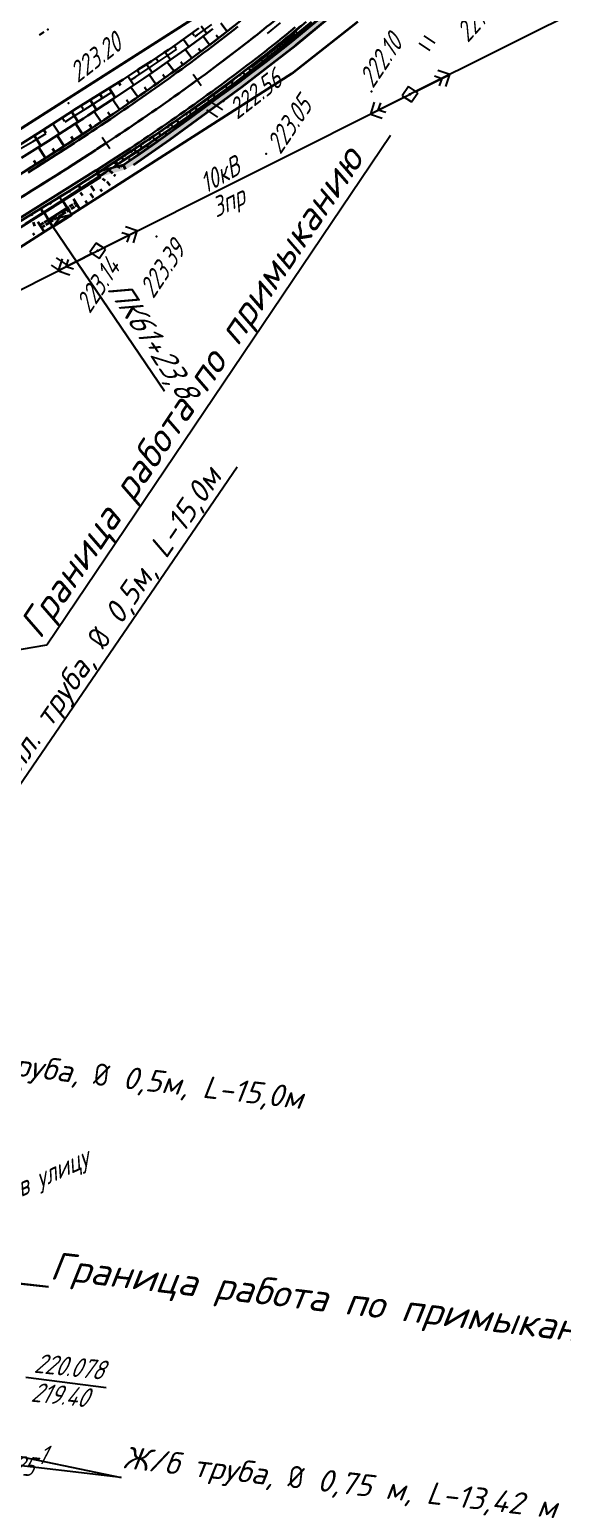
# Model space of a CAD drawing. Header units: millimetres. Extents: x -698 to 8131, y -704 to 4503.
# Drawn here: x 4557.9 to 4654.1, y 2834.6 to 3098.7 of the extents above; entities that cross this region are included whole.
import ezdxf
from ezdxf import colors
from ezdxf.entities.mleader import LeaderData, LeaderLine
from ezdxf.math import Vec2, Vec3

# ---------------------------------------------------------------- set-up
doc = ezdxf.new("R2010")
doc.units = ezdxf.units.MM
for name, pattern in [('ACAD_ISO02W100', [15, 12, -3]), ('CONTI', [0]), ('DASHED', [0.75, 0.5, -0.25])]:
    doc.linetypes.add(name, pattern=pattern)
for name, color, linetype, lineweight in [('10', 1, 'Continuous', 35), ('КОПИЯ_ОСЬ_13_ОТКОСЫ', 7, 'Continuous', 30), ('Остановки', 1, 'Continuous', 30), ('ОСЬ_ВЕРХ_ПОКРЫТИЯ_ГРАНИЦЫ_ПОЛОС', 7, 'Continuous', 30), ('ОСЬ_ВЕРХ_ПОКРЫТИЯ_ОСЬ', 1, 'Continuous', 30), ('Ось_примыкания', 1, 'Continuous', 35), ('Привязка', 250, 'Continuous', 35), ('Тротуар', 40, 'Continuous', 35), ('Трубы мет.', 7, 'ACAD_ISO02W100', 30)]:
    doc.layers.add(name, color=color, linetype=linetype, lineweight=lineweight)
for name, color, linetype in [('NAD_MDEFAULT', 7, 'CONTI'), ('PI_OTDEFAULT', 172, 'CONTI'), ('PI_TTDEFAULT', 5, 'CONTI'), ('SIT_LDEFAULT', 7, 'CONTI'), ('USLZNDEFAULT', 7, 'CONTI'), ('ZAPSKDEFAULT', 7, 'CONTI'), ('Выноски', 250, 'Continuous'), ('ОСЬ_ВЕРХ_ПОКРЫТИЯ_ОТКОСЫ', 7, 'Continuous'), ('ОСЬ_ВЕРХ_ПОКРЫТИЯ_ПИКЕТЫ', 1, 'Continuous'), ('ОСЬ_ВЕРХ_ПОКРЫТИЯ_РАЗБИВКА_КРИВ', 1, 'Continuous'), ('разметка', 7, 'Continuous')]:
    doc.layers.add(name, color=color, linetype=linetype)
doc.styles.add('eskd', font='isocpeui.ttf', dxfattribs={"width": 1.2})
doc.styles.add('ГОСТ', font='isocpeui.ttf', dxfattribs={"height": 4})

# ---------------------------------------------------------------- blocks, each defined once
blk = doc.blocks.new('BL_2011')
at = {"color": 0}
for p, q in [((0, 0), (0, 2.4)), ((1.6, 0), (1.6, 2.4))]:
    blk.add_line(p, q, dxfattribs=at)
blk = doc.blocks.new('BL_27')
at = {"color": 0}
for p, q in [((1, 1), (-1, 1)), ((-1, 1), (-1, -1)), ((1, -1), (1, 1)), ((-1, -1), (1, -1))]:
    blk.add_line(p, q, dxfattribs=at)
blk.add_circle((0, 0), 0.1, dxfattribs=at)
blk = doc.blocks.new('*U49')
at = {"layer": 'КОПИЯ_ОСЬ_13_ОТКОСЫ'}
for points in [[(185.781860351563, 468.441589355469), (190.551681518555, 471.454925537109), (195.284439086914, 474.507934570313), (196.853088378906, 475.535339355469), (197.635650634766, 476.050964355469), (202.423645019531, 478.998199462891), (205.195953369141, 480.742340087891), (207.955047607422, 482.50732421875), (210.305557250977, 484.036102294922), (212.644943237305, 485.581848144531), (213.421676635742, 486.100646972656), (214.19694519043, 486.621337890625), (216.544357299805, 488.299865722656), (218.877716064453, 489.997863769531)], [(186.919677734375, 466.621734619141), (191.713272094727, 469.633178710938), (196.472122192383, 472.686004638672), (198.049987792969, 473.713745117188), (198.837249755859, 474.229614257813), (203.563537597656, 477.314300537109), (206.299377441406, 479.138458251953), (209.021362304688, 480.983215332031), (211.33967590332, 482.580139160156), (213.646331787109, 484.19384765625), (216.378448486328, 486.139556884766), (219.092636108398, 488.110198974609), (221.420867919922, 489.833892822266)], [(217.695999145508, 489.134216308594), (218.020721435547, 488.687927246094)], [(219.309783935547, 490.315582275391), (220.286315917969, 488.989959716797)], [(214.44807434082, 486.799499511719), (214.777618408203, 486.33544921875)], [(216.075393676758, 487.962188720703), (217.041839599609, 486.617706298828)], [(209.451629638672, 483.477905273438), (210.441818237305, 481.958740234375)], [(211.124298095703, 484.574340820313), (211.456970214844, 484.069641113281)], [(212.79118347168, 485.679534912109), (213.73957824707, 484.259643554688)], [(206.089569091797, 481.310760498047), (207.121688842773, 479.692596435547)], [(207.773300170898, 482.390167236328), (208.119812011719, 481.852355957031)], [(201.005233764648, 478.125091552734), (201.377578735352, 477.520202636719)], [(202.707305908203, 479.175323486328), (203.780578613281, 477.457946777344)], [(204.400894165039, 480.239166259766), (204.761276245117, 479.668334960938)], [(197.599563598633, 476.027191162109), (197.998794555664, 475.421295166016)], [(199.302047729492, 477.076721191406), (200.419067382813, 475.262023925781)], [(192.569427490234, 472.756530761719), (193.743927001953, 470.935852050781)], [(194.250091552734, 473.840698242188), (194.641586303711, 473.233795166016)], [(195.927825927734, 474.929321289063), (197.120513916016, 473.108337402344)], [(189.199981689453, 470.600982666016), (190.351745605469, 468.77783203125)], [(190.888778686523, 471.67236328125), (191.278442382813, 471.068328857422)]]:
    blk.add_lwpolyline(points, dxfattribs=at)

msp = doc.modelspace()

# ---------------------------------------------------------------- hatches: boundary and pattern name
at = {"layer": 'Тротуар', "lineweight": 30, "ltscale": 7}
for points in [[(4574.898800463465, 3074.276046015467), (4575.29378168642, 3073.41790022343), (4576.712137060027, 3074.251141802553), (4583.280828882029, 3078.833817388076), (4589.759878482835, 3083.546688838076), (4596.289457552446, 3088.339392690133), (4606.028434157246, 3095.850193281803), (4611.942192976063, 3100.739648290124), (4617.993433634945, 3106.018923849012), (4626.78151349347, 3114.243233905319), (4633.808658360815, 3121.367298332188), (4646.490741760228, 3134.136961314972), (4652.107458990175, 3139.885400149185), (4656.133217586952, 3144.333687883947), (4665.226602376895, 3153.579993900057), (4664.057489846824, 3153.857145323563), (4655.404936038938, 3145.01924656998), (4651.378844188808, 3140.570590604242), (4645.778335027184, 3134.838739945698), (4633.097921950763, 3122.070758820656), (4626.083618719587, 3114.959713144373), (4617.322876707874, 3106.760987165529), (4611.294773591033, 3101.501897460926), (4605.404304547634, 3096.631698278855), (4595.688168874467, 3089.138512852747), (4589.169899549297, 3084.354110340733), (4582.700567235783, 3079.648307262134), (4576.139966605251, 3075.071276529837)], [(4575.293781686565, 3073.41790022343), (4574.898800469547, 3074.276046018261), (4570.162766174695, 3072.967947948869), (4570.716706307887, 3072.083608477521)]]:
    msp.add_hatch(color=256, dxfattribs=at).paths.add_polyline_path(points)

# ---------------------------------------------------------------- linework, layer by layer
at = {"layer": '10'}
for p, q in [((4594.853295610976, 3105.353940916393), (4502.873295610994, 3046.583940915908)), ((4605.263295611125, 3090.693940916244), (4617.193295611292, 3100.103940916393)), ((4605.263295611125, 3090.693940916244), (4617.193295611292, 3100.103940916393)), ((4513.503295610883, 3032.063940916355), (4605.263295611125, 3090.693940916244)), ((4513.503295610883, 3032.063940916355), (4605.263295611125, 3090.693940916244))]:
    msp.add_line(p, q, dxfattribs=at)
msp.add_lwpolyline([(4789.103295610976, 3384.463940915797), (4785.093295611199, 3347.223940916504), (4781.963295611311, 3330.513940916542), (4765.343295611199, 3289.653940916206), (4750.583295610957, 3264.933940916467), (4737.29329561092, 3247.843940916616), (4704.083295610957, 3217.113940916169), (4605.073295611181, 3113.423940915759), (4594.853295610976, 3105.353940916393), (4502.873295610994, 3046.583940915908), (4488.273295610901, 3034.383940915722), (4472.633295611236, 3015.433940916467), (4468.193295611292, 2995.45394091602), (4472.373295610994, 2972.493940916057)], dxfattribs=at)
at = {"layer": 'NAD_MDEFAULT', "color": 0}
msp.add_line((4557.335238611025, 2855.620723917294), (4571.81902061105, 2853.771616917249), dxfattribs=at)
at = {"layer": 'PI_TTDEFAULT', "color": 5}
for p in [(4561.289031611048, 3098.679672916565, 222.839), (4619.639031611025, 3087.469673916843, 222.101), (4564.98903161106, 3085.389672916528, 223.196), (4592.97903161105, 3085.719673916843, 222.559), (4600.639031611025, 3076.229676916409, 223.05), (4580.879031611074, 3061.339676916744, 223.107), (4570.269031611029, 3058.75967491712, 223.143)]:
    msp.add_point(p, dxfattribs=at)
at = {"layer": 'SIT_LDEFAULT', "color": 7}
for p, q in [((4676.399031611034, 3111.789673917141), (4626.599031611046, 3086.979676916409)), ((4559.75903161102, 3097.689675917063), (4560.599031611046, 3098.239678916666)), ((4587.809031611067, 3097.379677917022), (4588.269031611029, 3097.709671916585)), ((4588.269031611029, 3097.709671916585), (4590.839031611036, 3099.569672917161)), ((4605.829031611027, 3097.959671916585), (4604.269031611029, 3096.69967791732)), ((4582.97903161105, 3094.00967491712), (4584.529031611039, 3095.079674917418)), ((4604.269031611029, 3096.709671916585), (4601.799031611057, 3094.779671916883)), ((4580.099031611046, 3092.079674917418), (4582.97903161105, 3094.00967491712)), ((4599.319031611076, 3092.869675916765), (4597.929031611062, 3091.829674917418)), ((4601.799031611057, 3094.779671916883), (4599.319031611076, 3092.869675916765)), ((4576.209031611032, 3089.529671916883), (4577.129031611074, 3090.119675916765)), ((4577.129031611074, 3090.119675916765), (4580.099031611046, 3092.079674917418)), ((4627.499031611069, 3087.429672916565), (4633.75903161102, 3090.549675916467)), ((4630.98903161106, 3090.279671916883), (4632.329031611027, 3089.829674917418)), ((4633.75903161102, 3090.549675916467), (4631.609031611055, 3091.269676916446)), ((4632.329031611027, 3089.829674917418), (4631.879031611074, 3088.489678916666)), ((4633.039031611048, 3088.399674916785), (4633.75903161102, 3090.549675916467)), ((4570.269031611029, 3058.75967491712), (4626.599031611046, 3086.979676916409)), ((4571.22903161105, 3086.329674917418), (4572.849031611046, 3087.369675916765)), ((4591.769031611029, 3087.299675916467), (4589.129031611074, 3085.429672916565)), ((4594.299031611057, 3089.139672916528), (4591.769031611029, 3087.299675916467)), ((4594.719031611041, 3089.439675917063), (4594.299031611057, 3089.129677917022)), ((4565.959031611032, 3082.999672916863), (4568.47903161105, 3084.589676916744)), ((4568.47903161105, 3084.589676916744), (4571.22903161105, 3086.329674917418)), ((4589.129031611074, 3085.419670917239), (4586.579031611027, 3083.639672916528)), ((4625.709031611032, 3086.529671916883), (4619.449031611022, 3083.399674916785)), ((4620.159031611043, 3085.539673917141), (4619.449031611022, 3083.399674916785)), ((4620.879031611074, 3084.109673916507), (4621.319031611076, 3085.459671916585)), ((4564.389031611025, 3082.019676916446), (4565.959031611032, 3082.999672916863)), ((4619.449031611022, 3083.399674916785), (4621.589031611036, 3082.679672916565)), ((4622.219031611041, 3083.669670917239), (4620.879031611074, 3084.109673916507)), ((4558.549031611057, 3078.469673916843), (4560.98903161106, 3079.929672916565)), ((4580.529031611039, 3079.519676916446), (4577.649031611034, 3077.59967191625)), ((4583.269031611029, 3081.379677917022), (4580.529031611039, 3079.519676916446)), ((4556.059031611067, 3076.989678916666), (4558.549031611057, 3078.469673916843)), ((4577.649031611034, 3077.59967191625), (4574.949031611022, 3075.829674917418)), ((4569.799031611057, 3072.489678916666), (4567.289031611048, 3070.899674916785)), ((4571.599031611046, 3073.649674916785), (4569.799031611057, 3072.489678916666)), ((4564.779031611039, 3069.34967191625), (4563.129031611074, 3068.339676916744)), ((4567.289031611048, 3070.909676917042), (4564.779031611039, 3069.339676916744)), ((4571.159031611043, 3059.209671916585), (4577.419031611053, 3062.339676916744)), ((4574.649031611034, 3062.069672917161), (4575.98903161106, 3061.629677917022)), ((4577.419031611053, 3062.339676916744), (4575.279031611039, 3063.059677916724)), ((4575.98903161106, 3061.629677917022), (4575.549031611057, 3060.279671916883)), ((4576.709031611032, 3060.19967791732), (4577.419031611053, 3062.339676916744)), ((4515.97903161105, 3031.249672916863), (4570.269031611029, 3058.75967491712)), ((4569.379031611074, 3058.309677916724), (4563.129031611074, 3055.139672916528)), ((4563.839031611036, 3057.289673917141), (4563.129031611074, 3055.139672916528)), ((4564.559031611067, 3055.869675916765), (4564.999031611069, 3057.209671916585)), ((4565.909031611043, 3055.429672916565), (4564.559031611067, 3055.869675916765)), ((4563.129031611074, 3055.139672916528), (4565.279031611039, 3054.439675917063))]:
    msp.add_line(p, q, dxfattribs=at)
at = {"layer": 'КОПИЯ_ОСЬ_13_ОТКОСЫ'}
for points in [[(4556.220843977431, 3072.509557689685), (4561.025531477431, 3075.545690502185), (4565.798480696181, 3078.622838939685), (4568.960101789931, 3080.699132884998), (4572.106586164931, 3082.798620189685), (4574.842914289931, 3084.654211009998), (4577.565570539931, 3086.529577220935), (4582.194476789931, 3089.791295970935), (4584.501117414931, 3091.454259838123), (4586.795062727431, 3093.13480183031), (4589.132953352431, 3094.87650104906), (4591.456195539931, 3096.637853588123), (4593.761859602431, 3098.417882884998), (4596.051410383681, 3100.21878620531)], [(4555.149535649767, 3063.358376129675), (4560.046508306017, 3066.353981598425), (4564.923461431017, 3069.39035855155), (4569.776977056017, 3072.47336636405), (4574.602172368517, 3075.6086202703), (4577.402465337267, 3077.46457730155), (4580.189574712267, 3079.340187653113), (4584.938598149767, 3082.607765778113), (4587.297484868517, 3084.267555817175), (4589.644652837267, 3085.944801910925), (4593.627562993517, 3088.854347809363), (4596.014281743517, 3090.638771637488), (4598.385375493517, 3092.44406948905), (4600.741820806017, 3094.272438629675), (4603.081176274767, 3096.122902496863), (4603.857055181017, 3096.744972809363), (4605.862426274767, 3098.382912262488), (4607.853637212267, 3100.037941559363)], [(4556.563617414931, 3075.535924877185), (4561.357562727431, 3078.54739948656), (4566.116351789931, 3081.600255931873), (4567.693988508681, 3082.62796589281), (4568.481586164931, 3083.143835033435), (4573.207660383681, 3086.22855183031), (4575.943500227431, 3088.052648509998), (4578.665668196181, 3089.897375072498), (4580.984027571181, 3091.494298900623), (4583.290668196181, 3093.108068431873), (4586.022601789931, 3095.05374714281), (4588.736957258681, 3097.02445026781), (4591.065082258681, 3098.74808308031)], [(4557.232543462267, 3063.622536285925), (4562.097289556017, 3066.68528042655), (4566.940551274767, 3069.790627106238), (4571.758910649767, 3072.944435699988), (4573.358520024767, 3074.007423981238), (4574.156859868517, 3074.5412374578), (4576.977660649767, 3076.37375698905), (4579.786254399767, 3078.225563629675), (4584.573363774767, 3081.452980621863), (4586.952758306017, 3083.0929952703), (4589.320434087267, 3084.7502218328), (4591.727172368517, 3086.46262417655), (4594.120238774767, 3088.194191559363), (4596.525512212267, 3089.965920074988), (4598.915648931017, 3091.758644684363), (4601.292113774767, 3093.575050934363), (4603.651488774767, 3095.413918121863), (4604.434203618517, 3096.032326324988), (4607.043090337267, 3098.137306793738), (4609.100707524767, 3099.813454254675)], [(4592.051898664931, 3097.094518627185), (4591.656879133681, 3097.608312572498)], [(4593.633929914931, 3098.318151439685), (4592.474750227431, 3099.807409252185)], [(4605.879027837267, 3098.396828278113), (4606.472289556017, 3097.6769796453)], [(4587.262836164931, 3093.48050495531), (4586.070941633681, 3095.088537181873)], [(4588.865863508681, 3094.675939525623), (4588.465961164931, 3095.209630931873)], [(4590.462543196181, 3095.880651439685), (4589.287250227431, 3097.428991283435)], [(4602.772582524767, 3095.876930817175), (4603.338012212267, 3095.167580231238)], [(4604.331664556017, 3097.129860504675), (4604.522582524767, 3096.895363434363)], [(4584.035785383681, 3091.11673542406), (4582.828754133681, 3092.783117259998)], [(4585.652484602431, 3092.294225658435), (4585.247211164931, 3092.847570384998)], [(4598.045043462267, 3092.182961090613), (4598.216918462267, 3091.9582296453)], [(4599.628539556017, 3093.404274567175), (4600.167113774767, 3092.71067105155)], [(4601.204711431017, 3094.635719879675), (4601.385375493517, 3094.405617340613)], [(4580.779437727431, 3088.794103588123), (4579.566547102431, 3090.51517292406)], [(4582.412738508681, 3089.94779011156), (4582.004535383681, 3090.518346752185)], [(4594.855590337267, 3089.768532379675), (4595.020141118517, 3089.548805817175)], [(4596.453734868517, 3090.971047028113), (4596.966430181017, 3090.294045074988)], [(4577.509418196181, 3086.490392650623), (4576.272113508681, 3088.273717845935)], [(4579.144183821181, 3087.64212604906), (4578.727679914931, 3088.23343464281)], [(4591.633910649767, 3087.397926910925), (4591.790160649767, 3087.184181793738)], [(4593.248656743517, 3088.577736481238), (4593.734496587267, 3087.913063629675)], [(4574.213031477431, 3084.224523509998), (4572.958636946181, 3086.066076244373)], [(4575.863422102431, 3085.353918041248), (4575.443011946181, 3085.965978588123)], [(4588.396117681017, 3085.049294098425), (4588.543578618517, 3084.842629059363)], [(4590.018676274767, 3086.218239410925), (4590.487426274767, 3085.57688198905)], [(4567.563129133681, 3079.77737995531), (4566.290179914931, 3081.713537181873)], [(4570.897113508681, 3081.987585033435), (4569.625140852431, 3083.89017292406)], [(4572.557269758681, 3083.102453197498), (4572.130511946181, 3083.73489948656)], [(4585.129516118517, 3082.741066559363), (4585.270141118517, 3082.53977261405)], [(4586.765746587267, 3083.890968903113), (4587.205687993517, 3083.268532379675)], [(4564.209125227431, 3077.597936595935), (4562.941547102431, 3079.563634838123)], [(4565.889789289931, 3078.68216511156), (4565.464008039931, 3079.335241283435)], [(4569.232074446181, 3080.879308666248), (4568.805316633681, 3081.52298542406)], [(4580.187133306017, 3079.33860073905), (4580.579223149767, 3078.760231598425)], [(4581.835082524767, 3080.472267731238), (4581.966918462267, 3080.280373199988)], [(4583.482543462267, 3081.605934723425), (4583.900023931017, 3080.999001129675)], [(4560.845843977431, 3075.43216511156), (4559.582172102431, 3077.43216511156)], [(4562.527972883681, 3076.514318431873), (4562.100726789931, 3077.177038158435)], [(4576.867309087267, 3077.107765778113), (4577.241332524767, 3076.5461202703)], [(4578.529418462267, 3078.219704254675), (4578.654906743517, 3078.033058746863)], [(4559.155414289931, 3074.36380573656), (4558.731586164931, 3075.034460033435)], [(4571.848754399767, 3073.8195577703), (4571.973754399767, 3073.62668667655)], [(4573.525512212267, 3074.909279449988), (4573.883422368517, 3074.358498199988)], [(4575.200316899767, 3076.002785309363), (4575.320922368517, 3075.82004605155)], [(4568.485961431017, 3071.653298004675), (4568.618285649767, 3071.445168121863)], [(4570.171508306017, 3072.729836090613), (4570.547484868517, 3072.151466949988)], [(4563.412719243517, 3068.449684723425), (4563.822875493517, 3067.791481598425)], [(4565.109496587267, 3069.50852261405), (4565.248168462267, 3069.2902608953)], [(4566.797973149767, 3070.580910309363), (4567.194457524767, 3069.956642731238)], [(4560.017211431017, 3066.335915192175), (4560.441039556017, 3065.642555817175)], [(4561.714965337267, 3067.392677887488), (4561.858031743517, 3067.162697418738)], [(4558.311156743517, 3065.2922140203), (4558.460570806017, 3065.047707184363)]]:
    msp.add_lwpolyline(points, dxfattribs=at)
at = {"layer": 'Остановки', "color": 1, "linetype": 'Continuous'}
msp.add_lwpolyline([(4569.972073325936, 3073.272495678771), (4569.972073325936, 3073.272495678771), (4553.022693383586, 3062.6555978471), (4553.022693383586, 3062.6555978471), (4553.818960720955, 3061.384394351538), (4570.768340663306, 3072.001292183209)], close=True, dxfattribs=at)
at = {"layer": 'Остановки', "lineweight": 30, "ltscale": 7}
for points in [[(4562.293650692087, 3066.692843266908), (4560.598712696976, 3065.631153484951), (4561.394980034898, 3064.359949989389), (4564.784856022879, 3066.483329556096), (4563.988588685452, 3067.754533051658), (4560.598712697005, 3065.631153484951)], [(4563.089918028787, 3065.421639773208), (4561.394980033618, 3064.359949991252), (4562.191247371569, 3063.088746494759), (4565.581123359521, 3065.212126062397), (4564.784856022065, 3066.483329557959), (4561.394980033676, 3064.359949991252)], [(4562.191247372093, 3063.088746493827), (4564.784856023054, 3066.483329556096)], [(4561.3949800342, 3064.359949990321), (4565.581123359463, 3065.212126062397)]]:
    msp.add_lwpolyline(points, dxfattribs=at)
at = {"layer": 'ОСЬ_ВЕРХ_ПОКРЫТИЯ_ГРАНИЦЫ_ПОЛОС', "linetype": 'Continuous'}
for points in [[(4557.451592083313, 3073.281745809275), (4558.283997667857, 3073.806149146665), (4559.115526497326, 3074.331686432618), (4559.946157751159, 3074.858386192616), (4560.775870485775, 3075.386276850622), (4561.604643630641, 3075.915386725362), (4562.432455985652, 3076.445744032185), (4563.259286220235, 3076.977376881201), (4564.085112868217, 3077.510313267033), (4564.909914326612, 3078.044581075344), (4565.733668850959, 3078.580208066996), (4566.556354553633, 3079.117221897613), (4567.377949401902, 3079.65565008964), (4568.198431214512, 3080.195520052831), (4569.01777765867, 3080.736859059106), (4569.835966245291, 3081.279694254655), (4570.652974332004, 3081.824052665528), (4571.468779116394, 3082.369961164105), (4572.283357631319, 3082.91744649611), (4573.096686747876, 3083.466535267565), (4573.90874316979, 3084.017253938276), (4574.719503429505, 3084.569628819968), (4575.528943888921, 3085.123686080944), (4576.337040734759, 3085.67945173211), (4577.14376997679, 3086.236951634433), (4577.949107445127, 3086.796211484965), (4578.753028787169, 3087.357256826158), (4579.555509468444, 3087.920113036554), (4580.356524766181, 3088.484805316809), (4581.156049768024, 3089.051358710188), (4581.954059372443, 3089.619798082072), (4582.75052828367, 3090.190148117166), (4583.545431009688, 3090.762433326017), (4584.338741862817, 3091.336678036634), (4585.130434953511, 3091.912906382378), (4585.920484190943, 3092.491142315004), (4586.708863280763, 3093.071409591619), (4587.495545722943, 3093.653731772821), (4588.280504808577, 3094.238132213387), (4589.063713619069, 3094.824634077173), (4589.845145025281, 3095.413260308239), (4590.624771682827, 3096.004033647623), (4591.40256603329, 3096.596976621222), (4592.17850030009, 3097.192111535143), (4592.952546487873, 3097.789460476633), (4593.72467638106, 3098.389045306626), (4594.494861541656, 3098.990887662541)], [(4557.717807340601, 3072.858508805889), (4558.550818866604, 3073.383293876569), (4559.382968395794, 3073.909223453287), (4560.214235063342, 3074.436326125782), (4561.044597880178, 3074.964630387869), (4561.874035729261, 3075.494164626259), (4562.702527363717, 3076.024957129877), (4563.530051403146, 3076.557036079611), (4564.35658633126, 3077.090429544594), (4565.182110492713, 3077.625165485922), (4566.006602090571, 3078.16127174269), (4566.830039183251, 3078.698776047822), (4567.652399681878, 3079.237706005718), (4568.473661347836, 3079.778089105297), (4569.293801789396, 3080.319952702295), (4570.112798459499, 3080.863324029516), (4570.930628652966, 3081.408230195898), (4571.747269503909, 3081.954698161367), (4572.562697982785, 3082.502754761982), (4573.376890894308, 3083.052426692243), (4574.189824874475, 3083.603740503225), (4575.00147638795, 3084.156722599786), (4575.811821726171, 3084.711399245221), (4576.620837004177, 3085.267796544503), (4577.428498158368, 3085.825940456386), (4578.234780944118, 3086.385856774781), (4579.03966093336, 3086.947571142722), (4579.843113512199, 3087.511109036539), (4580.645113878641, 3088.076495762128), (4581.445637040209, 3088.643756463337), (4582.244657811583, 3089.212916110787), (4583.042150812476, 3089.783999495353), (4583.838090465366, 3090.357031233754), (4584.632450993513, 3090.932035760168), (4585.425206418518, 3091.509037317853), (4586.216330558373, 3092.088059971254), (4587.00579702536, 3092.66912758458), (4587.793579224081, 3093.252263833914), (4588.579650349353, 3093.83749218579), (4589.363983384499, 3094.424835918616), (4590.146551098927, 3095.014318092871), (4590.927326046969, 3095.605961566005), (4591.706280565317, 3096.199788981262), (4592.48338677189, 3096.795822762098), (4593.258616563477, 3097.394085117761), (4594.031941614658, 3097.994598028395), (4594.803333375507, 3098.597383251559), (4595.572763070484, 3099.202462307323)], [(4605.882401867731, 3099.047396893758), (4605.104599705801, 3098.406862734962), (4604.324673902787, 3097.768916062224), (4603.542633066498, 3097.133563922863), (4602.762476767753, 3096.508246315788), (4601.980386743982, 3095.885557833273), (4601.196394152581, 3095.265475908439), (4600.410529853418, 3094.647977717366), (4599.622824440701, 3094.033040202368), (4598.833308245512, 3093.420640088763), (4598.042011337346, 3092.810753873694), (4597.24896352615, 3092.203357841965), (4596.454194364042, 3091.598428061377), (4595.657733147518, 3090.995940393913), (4594.859608919933, 3090.395870492007), (4594.059850472715, 3089.798193811584), (4593.258486348137, 3089.202885611128), (4592.455544841379, 3088.609920948889), (4591.651054002539, 3088.019274701509), (4590.845041639221, 3087.43092155471), (4590.037535318455, 3086.844836016331), (4589.228562369235, 3086.260992409806), (4588.418149884985, 3085.679364887211), (4587.60632472563, 3085.099927428324), (4586.79311352036, 3084.522653846215), (4585.978542669842, 3083.94751778632), (4585.162638348955, 3083.374492734816), (4584.345426508944, 3082.803552022349), (4583.526932880477, 3082.234668824035), (4582.70718297571, 3081.667816161323), (4581.886202091371, 3081.102966910373), (4581.064015311034, 3080.540093805786), (4580.240647508084, 3079.979169437807), (4579.416123348134, 3079.420166258845), (4578.590467292079, 3078.863056586269), (4577.763703598574, 3078.307812605198), (4576.935856326678, 3077.75440637875), (4576.106949339437, 3077.202809834998), (4575.277006305687, 3076.652994782809), (4574.446050703487, 3076.104932916496), (4573.614105822975, 3075.558595810231), (4572.781194769273, 3075.013954918977), (4569.989475963424, 3073.244597652141), (4569.989475963424, 3073.244597652141), (4569.989475963424, 3073.244597652141), (4569.989475963424, 3073.244597652141)], [(4606.977842665996, 3099.306132382858), (4606.200894009895, 3098.661957604956), (4605.421809614045, 3098.020367503311), (4604.640598075834, 3097.381369153183), (4603.856631786262, 3096.744452721584), (4603.074551511489, 3096.117592992406), (4602.291192666822, 3095.493894293118), (4601.505942210139, 3094.872817487601), (4600.718831122844, 3094.25433962341), (4599.929890117453, 3093.638437519926), (4599.139149641842, 3093.025087774876), (4598.346639880814, 3092.414266762469), (4597.552390757153, 3091.80595064364), (4596.756431934036, 3091.200115366053), (4595.958792817217, 3090.596736668754), (4595.159502557121, 3089.995790084969), (4594.358590049631, 3089.397250950482), (4593.556083941445, 3088.801094406429), (4592.752012628907, 3088.207295393716), (4591.946404261214, 3087.615828671638), (4591.139286743846, 3087.026668812293), (4590.330687739935, 3086.439790207106), (4589.520634673032, 3085.855167069617), (4588.709154728442, 3085.272773438278), (4587.896274856719, 3084.69258318204), (4587.082021776228, 3084.114570005011), (4586.266421975093, 3083.538707442727), (4585.44950171303, 3082.964968877058), (4584.631287024988, 3082.393327530619), (4583.811803724491, 3081.823756473284), (4582.991077404286, 3081.256228624988), (4582.169133439127, 3080.690716756653), (4581.345996990005, 3080.127193504158), (4580.521693006498, 3079.565631358098), (4579.696246228375, 3079.00600267123), (4578.869681189293, 3078.448279663134), (4578.042022217842, 3077.892434425797), (4577.213293443192, 3077.338438924547), (4576.383518797424, 3076.786264997121), (4575.552722014478, 3076.235884359251), (4574.720926637141, 3075.687268613983), (4573.88815602083, 3075.140389247942), (4573.054433332543, 3074.595217629481), (4572.219781553946, 3074.051725019846), (4571.384223489344, 3073.509882580634), (4570.694225820704, 3073.061392244097), (4570.694225820704, 3073.061392244097)]]:
    msp.add_lwpolyline(points, dxfattribs=at)
at = {"layer": 'ОСЬ_ВЕРХ_ПОКРЫТИЯ_ОСЬ'}
msp.add_lwpolyline([(4556.832961489787, 3068.625182675343), (4558.513737436841, 3069.668044515099), (4560.191635659276, 3070.715530025918), (4561.866490957318, 3071.767873982113), (4563.538136044712, 3072.825309787091), (4565.206401451365, 3073.888069409091), (4566.871115427397, 3074.956383286189), (4568.532103847907, 3076.030480257381), (4570.189190119001, 3077.110587465722), (4571.842195085444, 3078.196930284757), (4573.490936939275, 3079.289732218865), (4574.313651636408, 3079.838624668453), (4575.135231129845, 3080.389214822236), (4575.955651907736, 3080.941530057374), (4576.774890275838, 3081.495597609464), (4577.592922354981, 3082.051444588374), (4578.409724078161, 3082.609097954962), (4579.22527118815, 3083.168584531318), (4580.039539234849, 3083.72993099704), (4580.852503572669, 3084.293163875263), (4581.664139357823, 3084.858309546631), (4582.474421546349, 3085.425394229736), (4583.283324890936, 3085.994443991367), (4584.090823939177, 3086.565484725084), (4584.896893030547, 3087.138542173575), (4585.701506294388, 3087.713641905371), (4586.504637647353, 3088.290809314843), (4587.306260791336, 3088.870069625933), (4588.106349210944, 3089.451447884697), (4588.904876171369, 3090.034968950931), (4589.701814716032, 3090.620657507475), (4590.497137664546, 3091.208538036007), (4591.290817610881, 3091.798634840321), (4592.082826920427, 3092.390972016524), (4592.87313772868, 3092.985573468875), (4593.66172193895, 3093.582462893944), (4594.44855122049, 3094.181663785275), (4595.233597006145, 3094.783199422207), (4596.016830491184, 3095.387092870805), (4596.798222630567, 3095.99336698107), (4597.577744138011, 3096.602044377621), (4598.355365483372, 3097.213147463422), (4599.131056891571, 3097.826698403951), (4599.904788340666, 3098.442719134647), (4600.676529560171, 3099.061231357191)], dxfattribs=at)
at = {"layer": 'ОСЬ_ВЕРХ_ПОКРЫТИЯ_ОТКОСЫ'}
msp.add_lwpolyline([(4571.227859091441, 3073.416101999726), (4574.602172368517, 3075.6086202703), (4577.402465337267, 3077.46457730155), (4580.189574712267, 3079.340187653113), (4584.938598149767, 3082.607765778113), (4587.297484868517, 3084.267555817175), (4589.644652837267, 3085.944801910925), (4593.627562993517, 3088.854347809363), (4596.014281743517, 3090.638771637488), (4598.385375493517, 3092.44406948905), (4600.741820806017, 3094.272438629675), (4603.081176274767, 3096.122902496863), (4603.857055181017, 3096.744972809363), (4605.862426274767, 3098.382912262488), (4607.853637212267, 3100.037941559363)], dxfattribs=at)
at = {"layer": 'ОСЬ_ВЕРХ_ПОКРЫТИЯ_ПИКЕТЫ'}
for p, q in [((4588.954921376097, 3088.523161254968), (4587.481868494468, 3090.543090760853)), ((4572.462842011699, 3077.108861009735), (4571.086125054009, 3079.195640926394))]:
    msp.add_line(p, q, dxfattribs=at)
at = {"layer": 'ОСЬ_ВЕРХ_ПОКРЫТИЯ_РАЗБИВКА_КРИВ'}
msp.add_line((4600.909591628841, 3097.961210982088), (4603.241314530858, 3099.848820135142), dxfattribs=at)
at = {"layer": 'Ось_примыкания', "color": 0}
for p, q in [((4605.306011956351, 3097.928446269739), (4605.508251404846, 3097.680839349661)), ((4606.680087749459, 3097.667494610097), (4606.407328695865, 3098.003450056683)), ((4602.191249533198, 3095.418957627523), (4602.389746956635, 3095.168017286952)), ((4603.560961061061, 3095.163508189987), (4603.306759291028, 3095.488380999449)), ((4603.756293780278, 3096.664186136011), (4604.156990997222, 3096.164415431354)), ((4605.127396733054, 3096.406879440095), (4604.99344191548, 3096.571870665211)), ((4599.041642380869, 3092.953267864097), (4599.237419730945, 3092.700945393327)), ((4600.408911583296, 3092.700898897048), (4600.166669307559, 3093.018604379292)), ((4600.621782615044, 3094.179300832707), (4601.011340669696, 3093.677229215536)), ((4601.985841606909, 3093.931031535525), (4601.86287833924, 3094.088180017803)), ((4595.862731341933, 3090.525465388927), (4596.051787663766, 3090.272597062547)), ((4597.221409401614, 3090.284380529221), (4596.995307188065, 3090.58642523564)), ((4597.454996175298, 3091.735699445154), (4597.840074951082, 3091.229933663416)), ((4598.81848493104, 3091.48823939744), (4598.700461725695, 3091.643029139522)), ((4591.036167170581, 3086.961313623149), (4591.409209651718, 3086.450651568506)), ((4592.651150720214, 3088.141071282472), (4592.83837732666, 3087.884774672013)), ((4594.007391835758, 3087.903249143768), (4593.793161246451, 3088.194744678359)), ((4594.260924245076, 3089.327878638316), (4594.640651715124, 3088.819982106942)), ((4595.61896918946, 3089.087655506242), (4595.508880662432, 3089.237448839616)), ((4587.792249732118, 3084.621106328588), (4588.155319499861, 3084.11302004769)), ((4589.16989954921, 3084.354110340733), (4589.053818557286, 3084.510982333828)), ((4589.419487917176, 3085.783902909752), (4589.601310425778, 3085.529457262862)), ((4590.771627079017, 3085.551792381476), (4590.558357739899, 3085.835492707003)), ((4592.389676813696, 3086.727266316447), (4592.287116868005, 3086.869243758876)), ((4584.520434521333, 3082.320047188695), (4584.873161815302, 3081.807401393685)), ((4585.94835394911, 3081.983149076957), (4585.809464884389, 3082.17365507796)), ((4586.159145231117, 3083.466582724038), (4586.33874757488, 3083.211332618404)), ((4587.562194764867, 3083.164452689845), (4587.305966266102, 3083.5107201926)), ((4581.225117240179, 3080.052695425372), (4581.572738303299, 3079.547470909688)), ((4582.700567235783, 3079.648307262134), (4582.540009126931, 3079.873401601944)), ((4582.872775880756, 3081.186371307034), (4583.048515526743, 3080.930955317948)), ((4584.328798695458, 3080.80971258055), (4584.031299749846, 3081.226791041117)), ((4576.249201100019, 3076.700225537788), (4576.417624918386, 3076.446105412353)), ((4577.799305842074, 3076.187572335038), (4577.41306669852, 3076.741033414524)), ((4577.913880220256, 3077.808738552179), (4578.254226017938, 3077.302993335906)), ((4579.43941580221, 3077.332141826074), (4579.257921100469, 3077.59221451744)), ((4579.573146342989, 3078.925356631312), (4579.744584423044, 3078.670603995356)), ((4581.072335776107, 3078.486901943717), (4580.727602286284, 3078.970200844254)), ((4574.472782632793, 3073.966515196632), (4574.472782632793, 3073.966515196632)), ((4574.581990229102, 3075.595506576966), (4574.910974088843, 3075.089196266752)), ((4576.139966604815, 3075.071276529837), (4575.949181877184, 3075.359187801514))]:
    msp.add_line(p, q, dxfattribs=at)
at = {"layer": 'Ось_примыкания', "color": 0, "ltscale": 7}
for p, q in [((4571.80200252163, 3073.780803799774), (4572.947870185124, 3072.751723882887)), ((4573.248246372523, 3074.72195205852), (4573.592564242446, 3074.35030973624)), ((4574.340562423391, 3073.732382009882), (4573.724325930487, 3073.947496719803)), ((4571.155305274753, 3071.769268239062), (4571.597413826696, 3071.450234265212)), ((4572.537493114409, 3070.5395390607), (4571.976054074554, 3071.255088285688)), ((4573.505137873601, 3072.253027129132), (4573.17538094834, 3072.44713032167)), ((4567.120180129821, 3069.256503554206), (4567.552697782978, 3068.731418940384)), ((4569.535163367653, 3068.276995815482), (4568.954851110253, 3069.084853693057)), ((4569.029273309125, 3070.445339525264), (4569.648586632355, 3069.58318791553)), ((4571.079137524464, 3069.440528336126), (4570.763084255674, 3069.837067609798)), ((4568.328771750172, 3067.367864095751), (4568.048838660578, 3067.734783515479)), ((4558.632901766066, 3063.92445936441), (4558.853778300856, 3063.188284877833)), ((4558.872251571642, 3061.552818398136), (4558.662177526208, 3061.943685154576))]:
    msp.add_line(p, q, dxfattribs=at)
at = {"layer": 'Ось_примыкания', "color": 0}
for points in [[(4574.472782632793, 3073.966515196632), (4574.472782632793, 3073.966515196632), (4574.472782632793, 3073.966515196632), (4574.472782632793, 3073.966515196632), (4577.324081568533, 3075.855931641679), (4580.086776881033, 3077.783910157304), (4584.792343287283, 3081.140355469804), (4587.129257349783, 3082.844090821367), (4589.454452662283, 3084.564671876054), (4590.226913599783, 3085.142308594804), (4590.997909693533, 3085.721898438554), (4593.418808131033, 3087.470677735429), (4595.825546412283, 3089.239476563554), (4598.219101099783, 3091.031224610429), (4600.597030787283, 3092.844334961992), (4604.526230006033, 3095.918797852617), (4607.881210474783, 3098.642674805742), (4609.742050318533, 3100.189916016679)], [(4574.133163599783, 3074.577123047929), (4574.133163599783, 3074.577123047929), (4574.133163599783, 3074.577123047929), (4574.133163599783, 3074.577123047929), (4576.942245631033, 3076.426488282304), (4579.739120631033, 3078.295018555742), (4584.505233912283, 3081.550511719804), (4586.873886256033, 3083.204320313554), (4589.230331568533, 3084.875340821367), (4592.403183131033, 3087.169286133867), (4594.805038599783, 3088.941258790117), (4597.191269068533, 3090.733617188554), (4599.564315943533, 3092.548924805742), (4601.920272974783, 3094.385960938554), (4604.260605006033, 3096.246800782304), (4606.852401881033, 3098.367650391679), (4608.895858912283, 3100.052708985429)]]:
    msp.add_lwpolyline(points, dxfattribs=at)
at = {"layer": 'Ось_примыкания', "linetype": 'Continuous'}
msp.add_lwpolyline([(4570.694225820675, 3073.061392244097), (4570.694225820616, 3073.061392244097), (4571.384223489431, 3073.509882580634), (4572.219781553829, 3074.051725018915), (4573.054433332572, 3074.595217629481), (4573.888156020859, 3075.140389248874), (4574.72092663717, 3075.687268613983), (4575.552722014449, 3076.235884359251), (4576.383518797424, 3076.786264997121), (4577.213293443192, 3077.338438924547), (4578.042022217842, 3077.892434425797), (4578.869681189235, 3078.448279664065), (4579.696246228375, 3079.006002670299), (4580.521693006498, 3079.565631358098), (4581.345996990034, 3080.12719350509), (4582.169133439127, 3080.690716756653), (4582.991077404227, 3081.256228624057), (4583.811803724462, 3081.823756473284), (4584.631287024988, 3082.393327529687), (4585.449501713059, 3082.964968877058), (4586.266421975093, 3083.538707443658), (4587.082021776199, 3084.114570004079), (4587.896274856719, 3084.69258318204), (4588.7091547285, 3085.272773438278), (4589.520634673003, 3085.855167069617), (4590.330687739935, 3086.439790207106), (4591.139286743846, 3087.026668811362), (4591.946404261244, 3087.615828672569), (4592.752012628878, 3088.207295393716), (4593.556083941387, 3088.801094406429), (4594.35859004966, 3089.397250950482), (4595.15950255715, 3089.995790084969), (4595.958792817217, 3090.596736668754), (4596.756431934036, 3091.200115365121), (4597.552390757153, 3091.80595064364), (4598.346639880843, 3092.414266761537), (4599.139149641842, 3093.025087774876), (4599.929890117424, 3093.638437519926), (4600.718831122815, 3094.254339624341), (4601.505942210197, 3094.87281748667), (4602.291192666793, 3095.493894293118), (4603.074551511489, 3096.117592992406), (4603.856631786291, 3096.744452721584), (4604.640598075834, 3097.381369153183), (4605.421809614045, 3098.020367504243), (4606.200894009924, 3098.661957604956), (4606.977842665938, 3099.306132381927)], dxfattribs=at)
at = {"layer": 'Привязка', "lineweight": 30, "ltscale": 7}
msp.add_lwpolyline([(4582.303868051697, 3033.435381464805), (4562.133816206644, 3063.180317127291)], dxfattribs=at)
at = {"layer": 'разметка', "linetype": 'DASHED', "lineweight": 30, "ltscale": 14}
msp.add_lwpolyline([(4565.807905064887, 3074.274078457761, 0.0234024712062386), (4597.388391122387, 3096.454190982651, 0.009388634665293105), (4606.232725549335, 3103.63978374112, 0.01028986398030125)], format="xyb", dxfattribs=at)
at = {"layer": 'разметка', "lineweight": 30, "ltscale": 7}
msp.add_lwpolyline([(4548.814386757227, 3063.728358391817, 0.006741732608378002), (4565.807905064887, 3074.274078457761)], format="xyb", dxfattribs=at)
at = {"layer": 'Тротуар', "linetype": 'Continuous'}
for points in [[(4576.139966604815, 3075.071276529837), (4582.700567235783, 3079.648307262134), (4589.169899549297, 3084.354110340733), (4595.688168874467, 3089.138512852747), (4605.404304547634, 3096.631698278855), (4611.294773591033, 3101.501897460926), (4617.322876707874, 3106.760987165529), (4626.083618719587, 3114.959713144373), (4633.097921950763, 3122.070758820656), (4645.778335027184, 3134.838739945698), (4651.378844188808, 3140.570590604242), (4655.404936038938, 3145.01924656998), (4664.057489847115, 3153.857145322632)], [(4576.712137060027, 3074.251141802553), (4583.280828882029, 3078.833817388076), (4589.759878482835, 3083.546688838076), (4596.289457552446, 3088.339392690133), (4606.028434157246, 3095.850193281803), (4611.942192976063, 3100.739648290124), (4617.993433634945, 3106.018923849012), (4626.78151349347, 3114.243233905319), (4633.808658360815, 3121.367298332188), (4646.490741760228, 3134.136961314972), (4652.107458990175, 3139.885400149185), (4656.133217586952, 3144.333687883947), (4664.772049663492, 3153.157570974115)]]:
    msp.add_lwpolyline(points, dxfattribs=at)
at = {"layer": 'Тротуар', "lineweight": 30, "ltscale": 7}
msp.add_lwpolyline([(4570.162766174579, 3072.967947948869), (4574.898800469809, 3074.27604601733), (4576.139966604815, 3075.071276529837)], dxfattribs=at)
at = {"layer": 'Тротуар', "ltscale": 7}
msp.add_lwpolyline([(4575.29378168642, 3073.41790022343), (4574.898800464367, 3074.276046013605)], dxfattribs=at)
at = {"layer": 'Трубы мет.', "lineweight": 30, "ltscale": 0.06}
for points in [[(4559.864469111917, 3063.382144051749), (4566.337011589456, 3067.420291286107)], [(4560.129129545638, 3062.957933191355), (4566.601672024515, 3066.996080425713)]]:
    msp.add_lwpolyline(points, dxfattribs=at)
at = {"layer": 'Трубы мет.', "lineweight": 30}
for points in [[(4566.959354925892, 3066.422768549207), (4565.900713183035, 3068.11961198892)], [(4560.541653198152, 3062.296719841804), (4559.483011456226, 3063.993563281517)]]:
    msp.add_lwpolyline(points, dxfattribs=at)

# ---------------------------------------------------------------- block references
at = {"layer": 'USLZNDEFAULT', "color": 7, "rotation": 56}
for p in [(4626.599031611046, 3086.979676916409), (4570.269031611029, 3058.75967491712)]:
    msp.add_blockref('BL_27', p, dxfattribs=at)
at = {"layer": 'ZAPSKDEFAULT', "color": 7, "rotation": 56}
for p in [(4630.24748361104, 3094.84060191657), (4591.929031611062, 3082.829674917418), (4563.929031611062, 3054.829674917418)]:
    msp.add_blockref('BL_2011', p, dxfattribs=at)
at = {"layer": 'КОПИЯ_ОСЬ_13_ОТКОСЫ'}
msp.add_blockref('*U49', (4369.644123027732, 2608.914204404834), dxfattribs=at)

# ---------------------------------------------------------------- texts
at = {"layer": 'NAD_MDEFAULT', "color": 7, "style": 'eskd', "oblique": 10, "width": 0.8}
for s, rotation, p in [('10кВ', 30.03332600000001, (4589.726285611037, 3069.000870917137)), ('3пр', 25.801066, (4591.628984611007, 3064.657454916421)), ('в улицу', 25, (4556.427018611043, 2888.068810916651)), (' 220.078', 354.0000000000001, (4556.900388611006, 2856.663947916735)), (' 219.40', 354.0000000000001, (4556.35161461104, 2851.442707916867)), (' 0.25', 354.0000000000001, (4550.101230611026, 2838.610148917097)), (' 1', 354.0000000000001, (4557.546911611038, 2840.22475991692))]:
    msp.add_text(s, height=3.5, rotation=rotation, dxfattribs=at).set_placement(p)
at = {"layer": 'PI_OTDEFAULT', "color": 172, "style": 'eskd', "oblique": 10, "width": 0.8}
for s, rotation, p in [('221.69', 48, (4637.00091861106, 3096.131603916321)), ('223.20', 37.774371, (4566.649031611034, 3088.919670917239)), ('222.10', 56, (4619.896586611043, 3087.87821291681)), ('222.56', 37.774371, (4595.401205610999, 3082.306541917059)), ('223.05', 56, (4603.199031611022, 3075.959671916585)), ('223.39', 56, (4580.280653611049, 3049.94659691691)), ('223.14', 56, (4568.816256611075, 3047.252514916617))]:
    msp.add_text(s, height=3.5, rotation=rotation, dxfattribs=at).set_placement(p)
at = {"layer": 'Привязка', "lineweight": 30, "ltscale": 7, "style": 'ГОСТ', "oblique": 15}
msp.add_text('ПК61+23,8', height=4, rotation=303.1398700903085, dxfattribs=at).set_placement((4571.777477056623, 3051.961939246539, 126.574))

# ---------------------------------------------------------------- leaders
at = {"layer": 'Выноски', "linetype": 'Continuous'}
ml = msp.add_multileader_mtext('Standard', dxfattribs=at)
ml.set_content('Граница работа по примыканию', color=256, style='ГОСТ')
ml.set_leader_properties()
ml.build(insert=Vec2(0, 0))
ml.multileader.update_dxf_attribs({"text_left_attachment_type": 5, "text_right_attachment_type": 5, "dogleg_length": 0, "arrow_head_size": 0.18})
ctx = ml.context
ctx.base_point, ctx.char_height, ctx.arrow_head_size, ctx.landing_gap_size, ctx.plane_origin, ctx.plane_x_axis, ctx.plane_y_axis = Vec3(4561.087177739004, 2987.723911074135), 5, 0.18, 0, Vec3(4645.971618273228, 3029.057970724214), Vec3(0.5591929034853202, 0.829037572545212), Vec3(-0.829037572545212, 0.5591929034853202)
ctx.left_attachment, ctx.right_attachment = 5, 5
notes = []
notes.append((ctx, [(1, (1, 1, 0), (4561.087177739004, 2987.723911074135), (0.5591929034853202, 0.829037572545212), 0, [(0, [(4493.072863009254, 2975.697062194492)], 0, [])])]))
ctx.mtext.insert, ctx.mtext.text_direction, ctx.mtext.rotation, ctx.mtext.flow_direction = Vec3(4555.75384096067, 2991.321292154636), Vec3(0.5591929034853202, 0.829037572545212), 0.9773843810992461, 5
ml = msp.add_multileader_mtext('Standard', dxfattribs=at)
ml.set_content('металл. труба, {\\Fgost|c204;%%C} 0,5м, L-15,0м', color=256, style='ГОСТ')
ml.set_leader_properties()
ml.build(insert=Vec2(0, 0))
ml.multileader.update_dxf_attribs({"text_left_attachment_type": 5, "text_right_attachment_type": 5, "dogleg_length": 0, "arrow_head_size": 0.18})
ctx = ml.context
ctx.base_point, ctx.arrow_head_size, ctx.landing_gap_size, ctx.plane_origin, ctx.plane_x_axis, ctx.plane_y_axis = Vec3(4550.43596114715, 2953.99258857328), 0.18, 0, Vec3(4606.432494458646, 3001.895227067318), Vec3(0.5644298120955888, 0.8254810641182138), Vec3(-0.8254810641182138, 0.5644298120955888)
ctx.left_attachment, ctx.right_attachment = 5, 5
notes.append((ctx, [(1, (1, 1, 0), (4550.43596114715, 2953.99258857328), (0.9932900224220381, -0.1156500382915082), 0, [(0, [(4487.764292961792, 2973.390718849521)], 0, [])])]))
ctx.mtext.insert, ctx.mtext.text_direction, ctx.mtext.rotation, ctx.mtext.flow_direction = Vec3(4546.18759541329, 2956.897445362206), Vec3(0.5644298120955888, 0.8254810641182138), 0.9710539705429542, 5
ml = msp.add_multileader_mtext('Standard', dxfattribs=at)
ml.set_content('металл. труба, {\\Fgost|c204;%%C} 0,5м, L-15,0м', color=256, style='ГОСТ')
ml.set_leader_properties()
ml.build(insert=Vec2(0, 0))
ml.multileader.update_dxf_attribs({"text_left_attachment_type": 5, "text_right_attachment_type": 5, "dogleg_length": 0, "arrow_head_size": 0.18})
ctx = ml.context
ctx.base_point, ctx.arrow_head_size, ctx.landing_gap_size, ctx.plane_origin, ctx.plane_x_axis, ctx.plane_y_axis = Vec3(4530.663692632361, 2911.707403887208), 0.18, 0, Vec3(4615.684172007654, 2849.39094940215), Vec3(0.9932900224220381, -0.1156500382915082), Vec3(0.1156500382915082, 0.9932900224220381)
ctx.left_attachment, ctx.right_attachment = 5, 5
notes.append((ctx, [(1, (1, 1, 0), (4530.663692632361, 2911.707403887208), (0.9932900224220381, -0.1156500382915082), 0, [(0, [(4522.145787823034, 2874.845745349448)], 0, [])])]))
ctx.mtext.insert, ctx.mtext.text_direction, ctx.mtext.rotation, ctx.mtext.flow_direction = Vec3(4531.258889398412, 2916.819404002424), Vec3(0.9932900224220381, -0.1156500382915082), 6.167275902897111, 5
ml = msp.add_multileader_mtext('Standard', dxfattribs=at)
ml.set_content('Граница работа по примыканию', color=256, style='ГОСТ')
ml.set_leader_properties()
ml.build(insert=Vec2(0, 0))
ml.multileader.update_dxf_attribs({"text_left_attachment_type": 5, "text_right_attachment_type": 5, "dogleg_length": 0, "arrow_head_size": 0.18})
ctx = ml.context
ctx.base_point, ctx.char_height, ctx.arrow_head_size, ctx.landing_gap_size, ctx.plane_origin, ctx.plane_x_axis, ctx.plane_y_axis = Vec3(4561.389658003221, 2871.908020488132), 5, 0.18, 0, Vec3(4658.285429258007, 2836.789704848226), Vec3(0.993005787863934, -0.1180656820110232), Vec3(0.1180656820110232, 0.993005787863934)
ctx.left_attachment, ctx.right_attachment = 5, 5
notes.append((ctx, [(1, (1, 1, 0), (4561.389658003221, 2871.908020488132), (0.5591929034853202, 0.829037572545212), 0, [(0, [(4525.580827102114, 2875.978933817852)], 0, [])])]))
ctx.mtext.insert, ctx.mtext.text_direction, ctx.mtext.rotation, ctx.mtext.flow_direction = Vec3(4562.149194199146, 2878.296192104142), Vec3(0.993005787863934, -0.1180656820110232), 6.164843593956954, 5
ml = msp.add_multileader_mtext('Standard', dxfattribs=at)
ml.set_content('Ж/б труба, {\\Fgost|c204;%%C} 0,75 м, L-13,42 м', color=256, style='ГОСТ')
ml.set_leader_properties()
ml.build(insert=Vec2(0, 0))
ml.multileader.update_dxf_attribs({"text_left_attachment_type": 5, "text_right_attachment_type": 5, "dogleg_length": 0, "arrow_head_size": 0.18})
ctx = ml.context
ctx.base_point, ctx.arrow_head_size, ctx.landing_gap_size, ctx.plane_origin, ctx.plane_x_axis, ctx.plane_y_axis = Vec3(4574.508552197096, 2837.575592438835), 0.18, 0, Vec3(4659.529031572389, 2775.259137953777), Vec3(0.9932900224220381, -0.1156500382915082), Vec3(0.1156500382915082, 0.9932900224220381)
ctx.left_attachment, ctx.right_attachment = 5, 5
notes.append((ctx, [(1, (1, 1, 0), (4574.508552197096, 2837.575592438835), (0.9932900224220381, -0.1156500382915082), 0, [(0, [(4518.829774326839, 2849.068215447623)], 0, [])])]))
ctx.mtext.insert, ctx.mtext.text_direction, ctx.mtext.rotation, ctx.mtext.flow_direction = Vec3(4575.166575288449, 2843.227192566875), Vec3(0.9932900224220381, -0.1156500382915082), 6.167275902897111, 5
for ctx, leaders in notes:
    for number, flags, end, landing, length, lines in leaders:
        leader = LeaderData()
        leader.index, (leader.has_last_leader_line, leader.has_dogleg_vector, leader.attachment_direction) = number, flags
        leader.last_leader_point, leader.dogleg_vector, leader.dogleg_length = Vec3(end), Vec3(landing), length
        for number, points, colour, breaks in lines:
            line = LeaderLine()
            line.index, line.vertices, line.color, line.breaks = number, Vec3.list(points), colors.encode_raw_color(colour), breaks
            leader.lines.append(line)
        ctx.leaders.append(leader)

doc.saveas('drawing.dxf')
